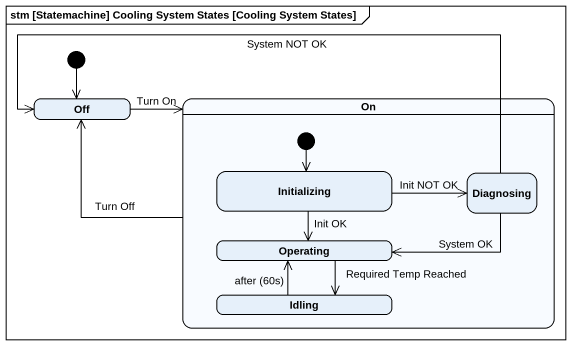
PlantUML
@startuml
mainframe stm [Statemachine] Cooling System States [Cooling System States]
hide empty description
state Off
state "On" as On_ {
  state Initializing
  state Diagnosing
  state Operating
  state Idling
  [*] --> Initializing
}
[*] --> Off
Off -right-> On_ : Turn On
On_ -left-> Off : Turn Off
Initializing -right-> Diagnosing : Init NOT OK
Initializing --> Operating : Init OK
Diagnosing -left-> Off : System NOT OK
Diagnosing -left-> Operating : System OK
Operating --> Idling : Required Temp Reached
Idling -up-> Operating : after (60s)
@enduml
